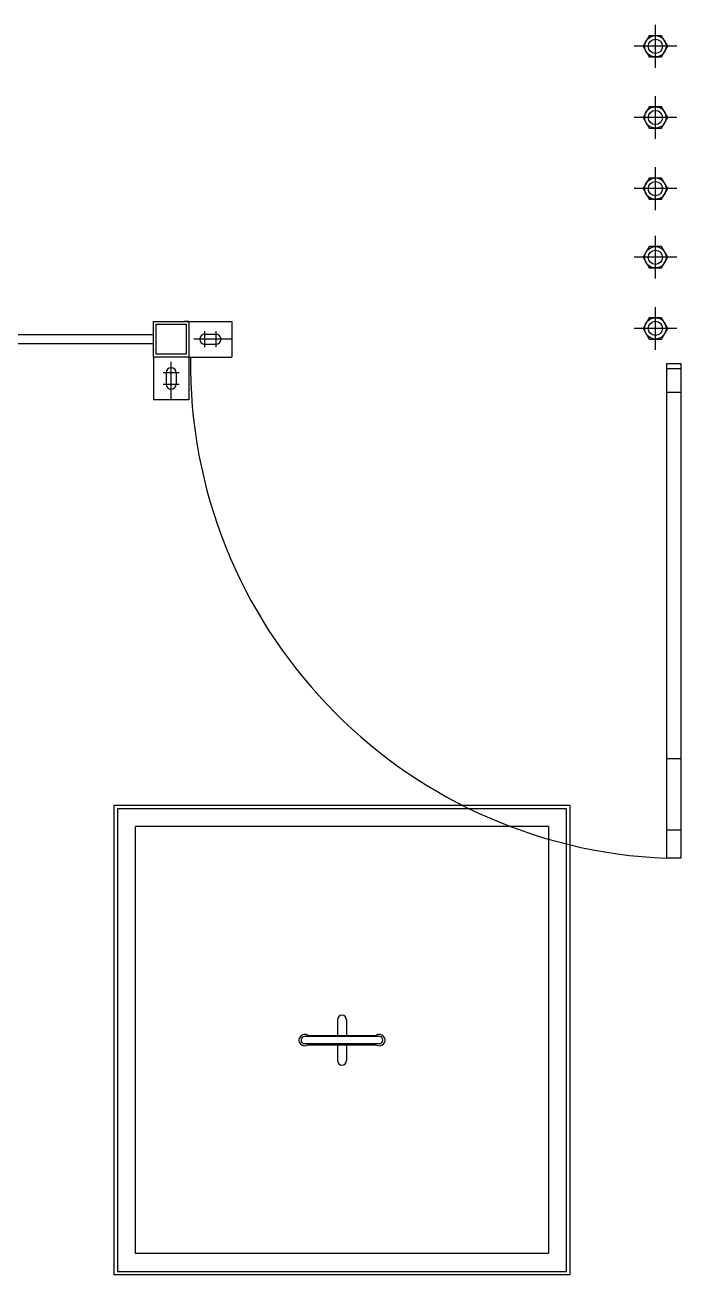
# Model space of a CAD drawing. Header units: millimetres. Extents: x -35961 to -35580, y 154458 to 154764.
# Drawn here: x -35904.781 to -35903.86, y 154630.66 to 154632.416 of the extents above; entities that cross this region are included whole.
import ezdxf

# ---------------------------------------------------------------- set-up
doc = ezdxf.new("R2010")
doc.units = ezdxf.units.MM
doc.header["$MEASUREMENT"] = 0
for name, color, linetype in [('ASA', 7, 'ByBlock'), ('EJES', 7, 'ByBlock'), ('PUERTA-INTERIOR', 7, 'ByBlock'), ('SUELO', 7, 'ByBlock'), ('TABIQUE', 7, 'ByBlock'), ('TAPA', 7, 'ByBlock')]:
    doc.layers.add(name, color=color, linetype=linetype)

msp = doc.modelspace()

# ---------------------------------------------------------------- linework, layer by layer
at = {"layer": 'ASA'}
for p, q in [((-35904.3425, 154631.0185, 0), (-35904.3425, 154630.9965, 0)), ((-35904.3295, 154631.0185, 0), (-35904.3295, 154630.9965, 0)), ((-35904.2835, 154630.995, 0), (-35904.3885, 154630.995, 0)), ((-35904.3838, 154630.9965, 0), (-35904.2882, 154630.9965, 0)), ((-35904.2835, 154630.985, 0), (-35904.3885, 154630.985, 0)), ((-35904.3838, 154630.9835, 0), (-35904.2882, 154630.9835, 0)), ((-35904.3425, 154630.9835, 0), (-35904.3425, 154630.9615, 0)), ((-35904.3295, 154630.9835, 0), (-35904.3295, 154630.9615, 0))]:
    msp.add_line(p, q, dxfattribs=at)
for centre, radius, start, end in [((-35904.336, 154631.0185, 0), 0.0065, 0, 180), ((-35904.3885, 154630.99, 0), 0.008, 54.3409, 305.6591), ((-35904.3885, 154630.99, 0), 0.005, 90, 270), ((-35904.2835, 154630.99, 0), 0.008, 234.3409, 125.6591), ((-35904.2835, 154630.99, 0), 0.005, 270, 90), ((-35904.336, 154630.9615, 0), 0.0065, 180, 0)]:
    msp.add_arc(centre, radius, start, end, dxfattribs=at)
at = {"layer": 'EJES'}
for p, q in [((-35903.896, 154632.3564, 0), (-35903.896, 154632.4164, 0)), ((-35903.866, 154632.3864, 0), (-35903.926, 154632.3864, 0)), ((-35903.896, 154632.2564, 0), (-35903.896, 154632.3164, 0)), ((-35903.866, 154632.2864, 0), (-35903.926, 154632.2864, 0)), ((-35903.896, 154632.1564, 0), (-35903.896, 154632.2164, 0)), ((-35903.866, 154632.1864, 0), (-35903.926, 154632.1864, 0)), ((-35903.896, 154632.06, 0), (-35903.896, 154632.12, 0)), ((-35903.866, 154632.09, 0), (-35903.926, 154632.09, 0)), ((-35903.896, 154631.96, 0), (-35903.896, 154632.02, 0)), ((-35903.866, 154631.99, 0), (-35903.926, 154631.99, 0))]:
    msp.add_line(p, q, dxfattribs=at)
at = {"layer": 'PUERTA-INTERIOR'}
for p, q in [((-35904.5508, 154631.9998, 0), (-35904.5578, 154631.9998, 0)), ((-35904.5508, 154631.9998, 0), (-35904.4908, 154631.9998, 0)), ((-35904.4908, 154631.9998, 0), (-35904.4908, 154631.9498, 0)), ((-35904.4908, 154631.9748, 0), (-35904.5439, 154631.9748, 0)), ((-35904.4908, 154631.9748, 0), (-35904.5439, 154631.9748, 0)), ((-35904.4908, 154631.9748, 0), (-35904.5439, 154631.9748, 0)), ((-35904.5288, 154631.986, 0), (-35904.5288, 154631.9636, 0)), ((-35904.5288, 154631.9818, 0), (-35904.5128, 154631.9818, 0)), ((-35904.5128, 154631.9636, 0), (-35904.5128, 154631.986, 0)), ((-35904.5288, 154631.9678, 0), (-35904.5128, 154631.9678, 0)), ((-35904.6008, 154631.9498, 0), (-35904.6008, 154631.8898, 0)), ((-35904.5758, 154631.8898, 0), (-35904.5758, 154631.9429, 0)), ((-35904.5758, 154631.8898, 0), (-35904.5758, 154631.9429, 0)), ((-35904.5508, 154631.9498, 0), (-35904.5508, 154631.8898, 0)), ((-35904.5508, 154631.9498, 0), (-35904.4908, 154631.9498, 0)), ((-35903.8801, 154631.2455, 0), (-35903.8801, 154631.9405, 0)), ((-35903.8801, 154631.9405, 0), (-35903.8601, 154631.9405, 0)), ((-35903.8601, 154631.9405, 0), (-35903.8601, 154631.2455, 0)), ((-35904.5646, 154631.9278, 0), (-35904.587, 154631.9278, 0)), ((-35904.5828, 154631.9278, 0), (-35904.5828, 154631.9118, 0)), ((-35904.5688, 154631.9278, 0), (-35904.5688, 154631.9118, 0)), ((-35903.8801, 154631.9335, 0), (-35903.8601, 154631.9335, 0)), ((-35904.587, 154631.9118, 0), (-35904.5646, 154631.9118, 0)), ((-35904.5508, 154631.8898, 0), (-35904.6008, 154631.8898, 0)), ((-35903.8801, 154631.9005, 0), (-35903.8601, 154631.9005, 0)), ((-35903.8801, 154631.3855, 0), (-35903.8601, 154631.3855, 0)), ((-35903.8801, 154631.2855, 0), (-35903.8601, 154631.2855, 0)), ((-35903.8601, 154631.2455, 0), (-35903.8801, 154631.2455, 0))]:
    msp.add_line(p, q, dxfattribs=at)
at = {"layer": 'PUERTA-INTERIOR', "elevation": 0}
for points in [[(-35904.5508, 154631.9998), (-35904.5508, 154631.9498), (-35904.6008, 154631.9498), (-35904.6008, 154631.9998)], [(-35904.5548, 154631.9958), (-35904.5548, 154631.9538), (-35904.5968, 154631.9538), (-35904.5968, 154631.9958)], [(-35904.6008, 154631.9687), (-35904.6008, 154631.9808), (-35905.1358, 154631.9808), (-35905.1358, 154631.9687)]]:
    msp.add_lwpolyline(points, close=True, dxfattribs=at)
at = {"layer": 'PUERTA-INTERIOR'}
for centre, radius, start, end in [((-35904.5288, 154631.9748, 0), 0.007, 90, 270), ((-35904.5128, 154631.9748, 0), 0.007, 270, 90), ((-35903.8521, 154631.9418, 0), 0.6968, 179.3422, 267.6971), ((-35904.5758, 154631.9278, 0), 0.007, 0, 180), ((-35904.5758, 154631.9118, 0), 0.007, 180, 0)]:
    msp.add_arc(centre, radius, start, end, dxfattribs=at)
at = {"layer": 'SUELO'}
for p, q in [((-35904.656, 154631.32, 0), (-35904.016, 154631.32, 0)), ((-35904.656, 154630.66, 0), (-35904.656, 154631.32, 0)), ((-35904.016, 154631.32, 0), (-35904.016, 154630.66, 0)), ((-35904.046, 154631.29, 0), (-35904.626, 154631.29, 0)), ((-35904.626, 154630.69, 0), (-35904.626, 154631.29, 0)), ((-35904.046, 154631.29, 0), (-35904.046, 154630.69, 0)), ((-35904.046, 154630.69, 0), (-35904.626, 154630.69, 0)), ((-35904.016, 154630.66, 0), (-35904.656, 154630.66, 0))]:
    msp.add_line(p, q, dxfattribs=at)
for centre in [(-35903.896, 154632.3864, 0), (-35903.896, 154632.2864, 0), (-35903.896, 154632.1864, 0), (-35903.896, 154632.09, 0), (-35903.896, 154631.99, 0)]:
    msp.add_circle(centre, 0.01, dxfattribs=at)
at = {"layer": 'TABIQUE'}
for p, q in [((-35903.9046, 154632.4013, 0), (-35903.9133, 154632.3864, 0)), ((-35903.8873, 154632.4013, 0), (-35903.9046, 154632.4013, 0)), ((-35903.8787, 154632.3864, 0), (-35903.8873, 154632.4013, 0)), ((-35903.9133, 154632.3864, 0), (-35903.9046, 154632.3714, 0)), ((-35903.8873, 154632.3714, 0), (-35903.8787, 154632.3864, 0)), ((-35903.9046, 154632.3714, 0), (-35903.8873, 154632.3714, 0)), ((-35903.9046, 154632.3013, 0), (-35903.9133, 154632.2864, 0)), ((-35903.8873, 154632.3013, 0), (-35903.9046, 154632.3013, 0)), ((-35903.8787, 154632.2864, 0), (-35903.8873, 154632.3013, 0)), ((-35903.9133, 154632.2864, 0), (-35903.9046, 154632.2714, 0)), ((-35903.8873, 154632.2714, 0), (-35903.8787, 154632.2864, 0)), ((-35903.9046, 154632.2714, 0), (-35903.8873, 154632.2714, 0)), ((-35903.9046, 154632.2013, 0), (-35903.9133, 154632.1864, 0)), ((-35903.9133, 154632.1864, 0), (-35903.9046, 154632.1714, 0)), ((-35903.8873, 154632.2013, 0), (-35903.9046, 154632.2013, 0)), ((-35903.8787, 154632.1864, 0), (-35903.8873, 154632.2013, 0)), ((-35903.8873, 154632.1714, 0), (-35903.8787, 154632.1864, 0)), ((-35903.9046, 154632.1714, 0), (-35903.8873, 154632.1714, 0)), ((-35903.9046, 154632.105, 0), (-35903.9133, 154632.09, 0)), ((-35903.8873, 154632.105, 0), (-35903.9046, 154632.105, 0)), ((-35903.8787, 154632.09, 0), (-35903.8873, 154632.105, 0)), ((-35903.9133, 154632.09, 0), (-35903.9046, 154632.075, 0)), ((-35903.8873, 154632.075, 0), (-35903.8787, 154632.09, 0)), ((-35903.9046, 154632.075, 0), (-35903.8873, 154632.075, 0)), ((-35903.9046, 154632.005, 0), (-35903.9133, 154631.99, 0)), ((-35903.8873, 154632.005, 0), (-35903.9046, 154632.005, 0)), ((-35903.8787, 154631.99, 0), (-35903.8873, 154632.005, 0)), ((-35903.9133, 154631.99, 0), (-35903.9046, 154631.975, 0)), ((-35903.9046, 154631.975, 0), (-35903.8873, 154631.975, 0)), ((-35903.8873, 154631.975, 0), (-35903.8787, 154631.99, 0))]:
    msp.add_line(p, q, dxfattribs=at)
for centre in [(-35903.896, 154632.3864, 0), (-35903.896, 154632.2864, 0), (-35903.896, 154632.1864, 0), (-35903.896, 154632.09, 0), (-35903.896, 154631.99, 0)]:
    msp.add_circle(centre, 0.015, dxfattribs=at)
at = {"layer": 'TAPA'}
for p, q in [((-35904.021, 154631.315, 0), (-35904.651, 154631.315, 0)), ((-35904.651, 154631.315, 0), (-35904.651, 154630.665, 0)), ((-35904.021, 154630.665, 0), (-35904.021, 154631.315, 0)), ((-35904.651, 154630.665, 0), (-35904.021, 154630.665, 0))]:
    msp.add_line(p, q, dxfattribs=at)

doc.saveas('drawing.dxf')
